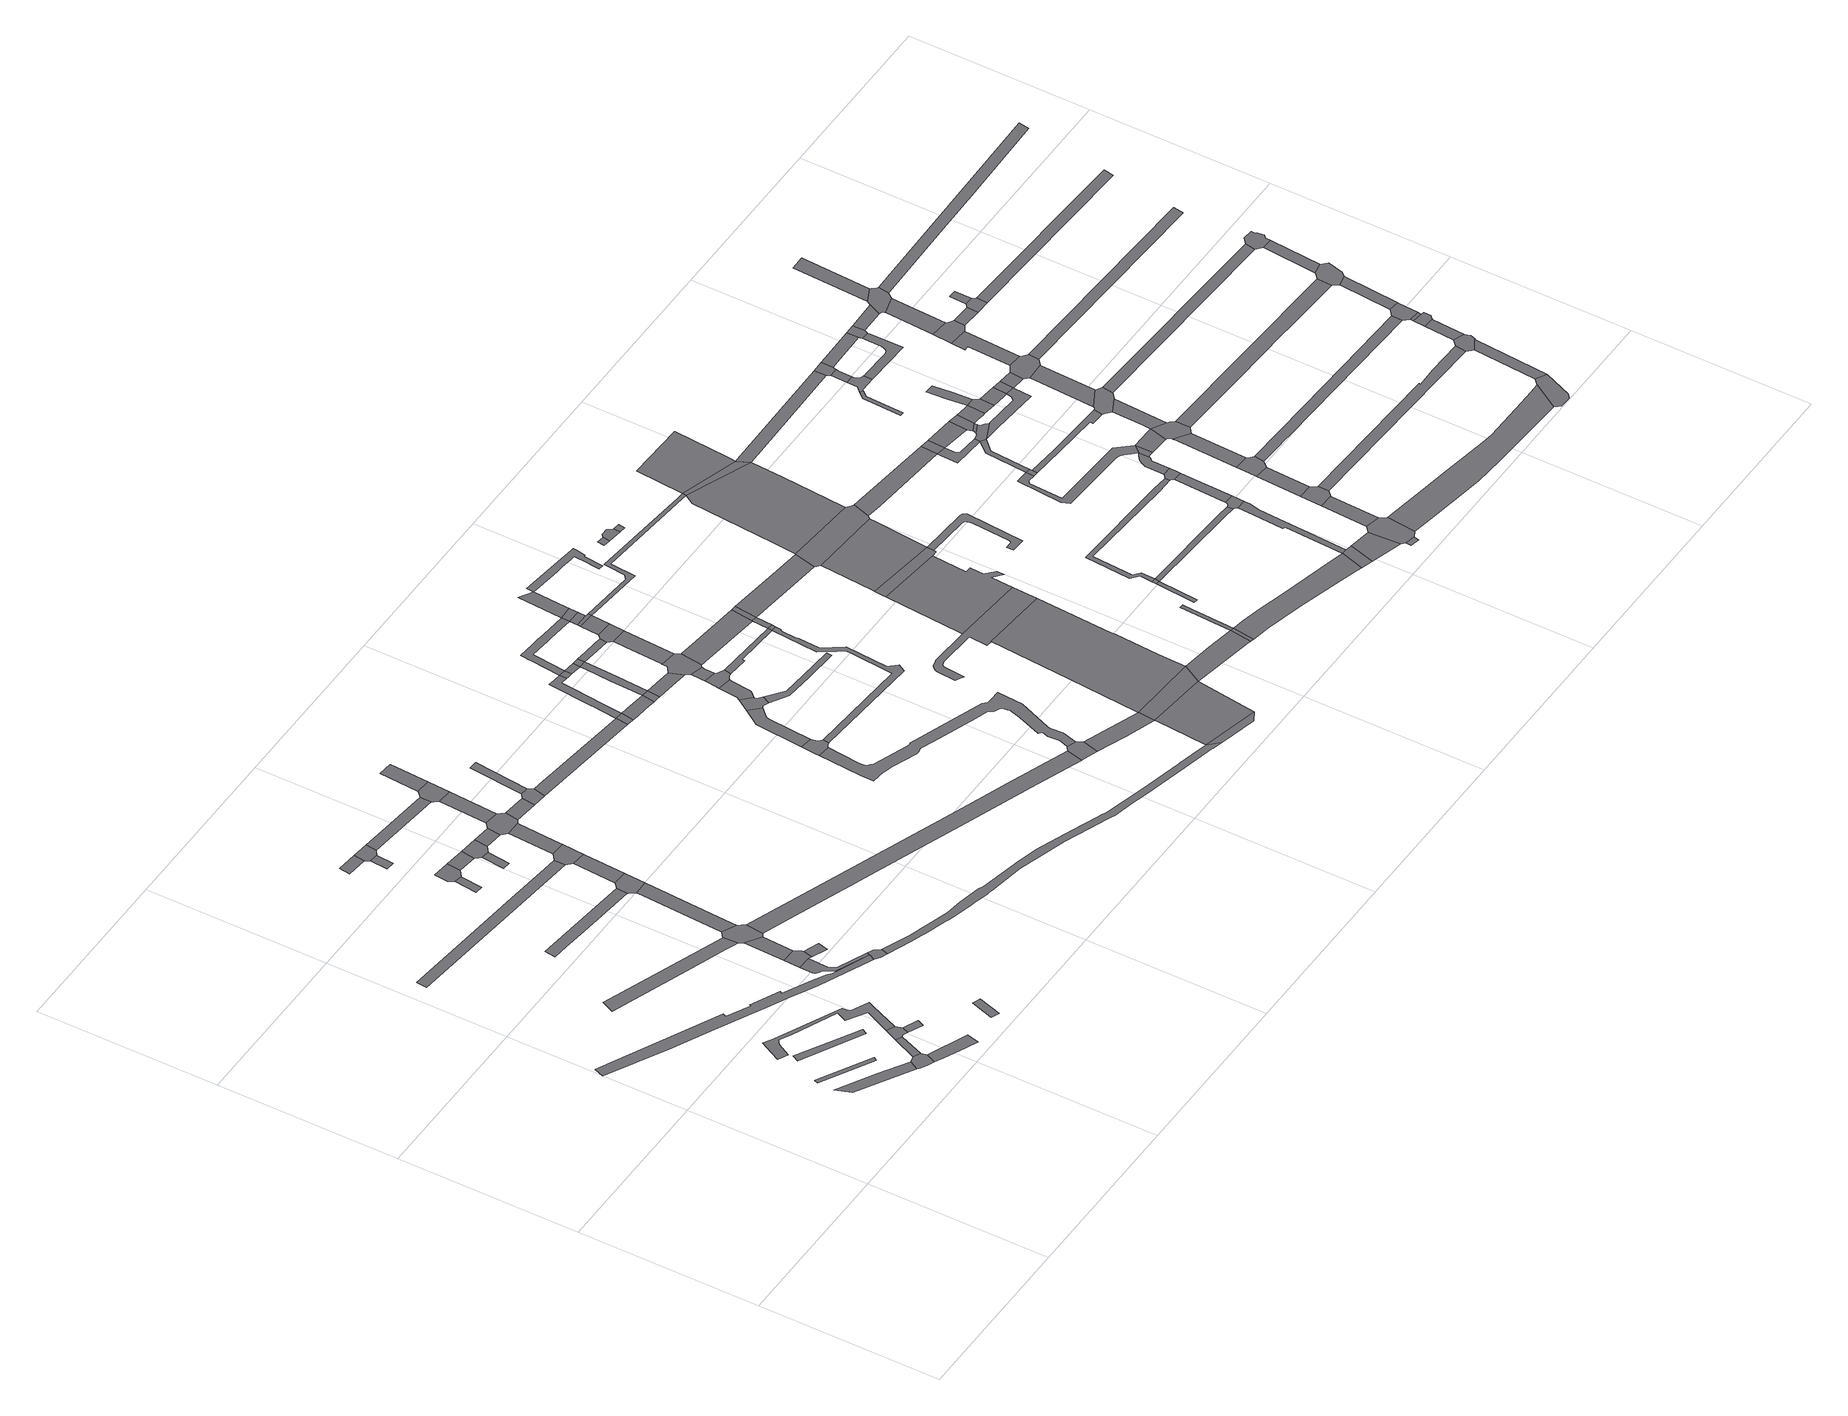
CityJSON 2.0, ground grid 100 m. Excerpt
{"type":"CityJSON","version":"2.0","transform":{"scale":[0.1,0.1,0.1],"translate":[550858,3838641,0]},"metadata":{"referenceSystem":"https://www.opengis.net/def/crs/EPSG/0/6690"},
"CityObjects":{
"road1":{"type":"Road","attributes":{"RoadStructureAttribute.sectionType":"1"},"geometry":[{"type":"MultiSurface","lod":"1","boundaries":[[[0,1,2,3,4]]]}]},
"road2":{"type":"Road","attributes":{"RoadStructureAttribute.sectionType":"1"},"geometry":[{"type":"MultiSurface","lod":"1","boundaries":[[[5,6,7,8,9,10,11]]]}]},
"road3":{"type":"Road","geometry":[{"type":"MultiSurface","lod":"1","boundaries":[[[12,4,3,13,14,15,16,17,18]]]}]},
"road4":{"type":"Road","attributes":{"RoadStructureAttribute.sectionType":"1"},"geometry":[{"type":"MultiSurface","lod":"1","boundaries":[[[19,20,21,22,23]]]}]},
"road5":{"type":"Road","attributes":{"RoadStructureAttribute.sectionType":"1"},"geometry":[{"type":"MultiSurface","lod":"1","boundaries":[[[24,25,26,27,28,29,30,31,32,33,34,35,36,37,38,39,40,41,42,43]]]}]},
"road6":{"type":"Road","attributes":{"RoadStructureAttribute.sectionType":"1"},"geometry":[{"type":"MultiSurface","lod":"1","boundaries":[[[44,12,18,45]]]}]},
"road7":{"type":"Road","attributes":{"RoadStructureAttribute.sectionType":"1"},"geometry":[{"type":"MultiSurface","lod":"1","boundaries":[[[46,47,48,49,50,51,52,53,54,55,56,57,58,59,60,61,62,63,64,65,66,67,68,69,70]]]}]},
"road8":{"type":"Road","attributes":{"RoadStructureAttribute.sectionType":"1"},"geometry":[{"type":"MultiSurface","lod":"1","boundaries":[[[17,16,71,72,73,74]]]}]},
"road9":{"type":"Road","geometry":[{"type":"MultiSurface","lod":"1","boundaries":[[[42,44,45,75,76,77,43]]]}]},
"road10":{"type":"Road","geometry":[{"type":"MultiSurface","lod":"1","boundaries":[[[78,79,77,76]]]}]},
"road11":{"type":"Road","attributes":{"RoadStructureAttribute.sectionType":"1"},"geometry":[{"type":"MultiSurface","lod":"1","boundaries":[[[80,81,82,83,84,85,86,87,88]]]}]},
"road12":{"type":"Road","attributes":{"RoadStructureAttribute.sectionType":"1"},"geometry":[{"type":"MultiSurface","lod":"1","boundaries":[[[89,90,91,92,93,94,95,96]]]}]},
"road13":{"type":"Road","geometry":[{"type":"MultiSurface","lod":"1","boundaries":[[[97,98,99,100,101]]]}]},
"road14":{"type":"Road","attributes":{"RoadStructureAttribute.sectionType":"1"},"geometry":[{"type":"MultiSurface","lod":"1","boundaries":[[[102,103,104,105,106,107,108,109]]]}]},
"road15":{"type":"Road","geometry":[{"type":"MultiSurface","lod":"1","boundaries":[[[110,111,112,113,114,115,116]]]}]},
"road16":{"type":"Road","attributes":{"RoadStructureAttribute.sectionType":"1"},"geometry":[{"type":"MultiSurface","lod":"1","boundaries":[[[111,117,118,119,120,121,122,123,124,125,112]]]}]},
"road17":{"type":"Road","attributes":{"RoadStructureAttribute.sectionType":"1"},"geometry":[{"type":"MultiSurface","lod":"1","boundaries":[[[126,110,116,127]]]}]},
"road18":{"type":"Road","geometry":[{"type":"MultiSurface","lod":"1","boundaries":[[[128,129,114,113]]]}]},
"road19":{"type":"Road","geometry":[{"type":"MultiSurface","lod":"1","boundaries":[[[130,88,87,131,126,127,132,133,134,135]]]}]},
"road20":{"type":"Road","attributes":{"RoadStructureAttribute.sectionType":"1"},"geometry":[{"type":"MultiSurface","lod":"1","boundaries":[[[136,137,138,139]]]}]},
"road21":{"type":"Road","geometry":[{"type":"MultiSurface","lod":"1","boundaries":[[[140,141,142,143]]]}]},
"road22":{"type":"Road","geometry":[{"type":"MultiSurface","lod":"1","boundaries":[[[144,123,122,70,69,145,146,147]]]}]},
"road23":{"type":"Road","geometry":[{"type":"MultiSurface","lod":"1","boundaries":[[[148,149,150,151]]]}]},
"road24":{"type":"Road","geometry":[{"type":"MultiSurface","lod":"1","boundaries":[[[152,153,140,143,154,155]]]}]},
"road25":{"type":"Road","geometry":[{"type":"MultiSurface","lod":"1","boundaries":[[[139,138,148,151,156,157]]]}]},
"road26":{"type":"Road","attributes":{"RoadStructureAttribute.sectionType":"1"},"geometry":[{"type":"MultiSurface","lod":"1","boundaries":[[[158,159,130,135,160,161]]]}]},
"road27":{"type":"Road","attributes":{"RoadStructureAttribute.sectionType":"1"},"geometry":[{"type":"MultiSurface","lod":"1","boundaries":[[[155,154,162,163]]]}]},
"road28":{"type":"Road","geometry":[{"type":"MultiSurface","lod":"1","boundaries":[[[164,165,109,108,166,167,158,161,168]]]}]},
"road29":{"type":"Road","geometry":[{"type":"MultiSurface","lod":"1","boundaries":[[[169,170,171,172]]]}]},
"road30":{"type":"Road","geometry":[{"type":"MultiSurface","lod":"1","boundaries":[[[163,162,169,172,173,174]]]}]},
"road31":{"type":"Road","attributes":{"RoadStructureAttribute.sectionType":"1"},"geometry":[{"type":"MultiSurface","lod":"1","boundaries":[[[175,164,168,176]]]}]},
"road32":{"type":"Road","geometry":[{"type":"MultiSurface","lod":"1","boundaries":[[[177,178,96,95,179,175,176,180]]]}]},
"road33":{"type":"Road","attributes":{"RoadStructureAttribute.sectionType":"1"},"geometry":[{"type":"MultiSurface","lod":"1","boundaries":[[[181,157,156,182,183]]]}]},
"road34":{"type":"Road","attributes":{"RoadStructureAttribute.sectionType":"1"},"geometry":[{"type":"MultiSurface","lod":"1","boundaries":[[[174,173,184,185]]]}]},
"road35":{"type":"Road","attributes":{"RoadStructureAttribute.sectionType":"1"},"geometry":[{"type":"MultiSurface","lod":"1","boundaries":[[[186,187,177,180,188,189]]]}]},
"road36":{"type":"Road","geometry":[{"type":"MultiSurface","lod":"1","boundaries":[[[190,185,184,186,189,191,192,193]]]}]},
"road37":{"type":"Road","attributes":{"RoadStructureAttribute.sectionType":"1"},"geometry":[{"type":"MultiSurface","lod":"1","boundaries":[[[194,190,193,195]]]}]},
"road38":{"type":"Road","attributes":{"RoadStructureAttribute.sectionType":"1"},"geometry":[{"type":"MultiSurface","lod":"1","boundaries":[[[192,191,196,197]]]}]},
"road39":{"type":"Road","geometry":[{"type":"MultiSurface","lod":"1","boundaries":[[[198,199,183,182,200,194,195,201]]]}]},
"road40":{"type":"Road","attributes":{"RoadStructureAttribute.sectionType":"1"},"geometry":[{"type":"MultiSurface","lod":"1","boundaries":[[[202,198,201,203]]]}]},
"road41":{"type":"Road","geometry":[{"type":"MultiSurface","lod":"1","boundaries":[[[204,197,196,205,206,207]]]}]},
"road42":{"type":"Road","attributes":{"RoadStructureAttribute.sectionType":"1"},"geometry":[{"type":"MultiSurface","lod":"1","boundaries":[[[208,209,204,207]]]}]},
"road43":{"type":"Road","attributes":{"RoadStructureAttribute.sectionType":"1"},"geometry":[{"type":"MultiSurface","lod":"1","boundaries":[[[210,211,212,213,133,132,214,215,216,217,218,219,220,221,222]]]}]},
"road44":{"type":"Road","attributes":{"RoadStructureAttribute.sectionType":"1"},"geometry":[{"type":"MultiSurface","lod":"1","boundaries":[[[223,224,225,226,227,228,229,230,231,232,233,234,235,236,237,238,239,240,241,242,243,147,146,244,245,246,247,248,249,250,251,252,253,254,255,256,257,258,259,260,261,262,263,264,265,266,267,268,269,270,271,272,273,274,275,276,277,278]]]}]},
"road45":{"type":"Road","attributes":{"RoadStructureAttribute.sectionType":"1"},"geometry":[{"type":"MultiSurface","lod":"1","boundaries":[[[279,280,206,205,281,282]]]}]},
"road46":{"type":"Road","geometry":[{"type":"MultiSurface","lod":"1","boundaries":[[[282,281,283,284]]]}]},
"road47":{"type":"Road","geometry":[{"type":"MultiSurface","lod":"1","boundaries":[[[285,286,287,288,289,290,291,292,293,294,295,296]]]}]},
"road48":{"type":"Road","attributes":{"RoadStructureAttribute.sectionType":"1"},"geometry":[{"type":"MultiSurface","lod":"1","boundaries":[[[297,284,283,298,299,300,301]]]}]},
"road49":{"type":"Road","attributes":{"RoadStructureAttribute.sectionType":"1"},"geometry":[{"type":"MultiSurface","lod":"1","boundaries":[[[302,303,304,305,306,307,282,284,308,309,310,311,312,313,314]]]}]},
"road50":{"type":"Road","attributes":{"RoadStructureAttribute.sectionType":"1"},"geometry":[{"type":"MultiSurface","lod":"1","boundaries":[[[315,316,285,296,317,318,319,320,321]]]}]},
"road51":{"type":"Road","geometry":[{"type":"MultiSurface","lod":"1","boundaries":[[[301,300,322,323,324]]]}]},
"road52":{"type":"Road","attributes":{"RoadStructureAttribute.sectionType":"1"},"geometry":[{"type":"MultiSurface","lod":"1","boundaries":[[[288,325,326,327,328,329,330,331,332,333,334,335,336,337,338,339,340,341,342,343,344,345,346,347,348,349,350,351,352,353,354,355,356,357,358,359,360,361,362,363,364,365,366,367,368,369,370,289]]]}]},
"road53":{"type":"Road","geometry":[{"type":"MultiSurface","lod":"1","boundaries":[[[314,313,371,372,373]]]}]},
"road54":{"type":"Road","attributes":{"RoadStructureAttribute.sectionType":"1"},"geometry":[{"type":"MultiSurface","lod":"1","boundaries":[[[374,375,376,377,301,324,378,379,380]]]}]},
"road55":{"type":"Road","geometry":[{"type":"MultiSurface","lod":"1","boundaries":[[[381,315,321,382,383,384,385,386,387]]]}]},
"road56":{"type":"Road","attributes":{"RoadStructureAttribute.sectionType":"1"},"geometry":[{"type":"MultiSurface","lod":"1","boundaries":[[[373,372,374,388]]]}]},
"road57":{"type":"Road","attributes":{"RoadStructureAttribute.sectionType":"1"},"geometry":[{"type":"MultiSurface","lod":"1","boundaries":[[[389,324,323,390,391,392,393]]]}]},
"road58":{"type":"Road","attributes":{"RoadStructureAttribute.sectionType":"1"},"geometry":[{"type":"MultiSurface","lod":"1","boundaries":[[[394,395,381,387,396,397,398,399,400]]]}]},
"road59":{"type":"Road","geometry":[{"type":"MultiSurface","lod":"1","boundaries":[[[352,222,221,401,402,403,353]]]}]},
"road60":{"type":"Road","geometry":[{"type":"MultiSurface","lod":"1","boundaries":[[[404,388,374,380,405]]]}]},
"road61":{"type":"Road","geometry":[{"type":"MultiSurface","lod":"1","boundaries":[[[406,407,394,400,408,409,410,411,412,413,414,415]]]}]},
"road62":{"type":"Road","attributes":{"RoadStructureAttribute.sectionType":"1"},"geometry":[{"type":"MultiSurface","lod":"1","boundaries":[[[416,417,406,415,418,419,420,421]]]}]},
"road63":{"type":"Road","attributes":{"RoadStructureAttribute.sectionType":"1"},"geometry":[{"type":"MultiSurface","lod":"1","boundaries":[[[422,423,424,425,426,427,428,429,314,373,430,431,432,433,434,435,436,437,438,439,440]]]}]},
"road64":{"type":"Road","geometry":[{"type":"MultiSurface","lod":"1","boundaries":[[[441,442,443,444,393,392,445,416,421,446,447,448,449,450]]]}]},
"road65":{"type":"Road","attributes":{"RoadStructureAttribute.sectionType":"1"},"geometry":[{"type":"MultiSurface","lod":"1","boundaries":[[[451,452,453,405,380,454,455,456,457,458]]]}]},
"road66":{"type":"Road","attributes":{"RoadStructureAttribute.sectionType":"1"},"geometry":[{"type":"MultiSurface","lod":"1","boundaries":[[[459,460,461,462,463,464,465,293,292,466,467,468,469,470,471,472,473,474,475]]]}]},
"road67":{"type":"Road","attributes":{"RoadStructureAttribute.sectionType":"1"},"geometry":[{"type":"MultiSurface","lod":"1","boundaries":[[[476,477,478,479,480,481,384,383]]]}]},
"road68":{"type":"Road","attributes":{"RoadStructureAttribute.sectionType":"1"},"geometry":[{"type":"MultiSurface","lod":"1","boundaries":[[[482,403,402,483,484,485,486,487]]]}]},
"road69":{"type":"Road","attributes":{"RoadStructureAttribute.sectionType":"1"},"geometry":[{"type":"MultiSurface","lod":"1","boundaries":[[[488,489,490,441,450,491]]]}]},
"road70":{"type":"Road","geometry":[{"type":"MultiSurface","lod":"1","boundaries":[[[492,458,457,488,491,493]]]}]},
"road71":{"type":"Road","attributes":{"RoadStructureAttribute.sectionType":"1"},"geometry":[{"type":"MultiSurface","lod":"1","boundaries":[[[494,492,493,495]]]}]},
"road72":{"type":"Road","attributes":{"RoadStructureAttribute.sectionType":"1"},"geometry":[{"type":"MultiSurface","lod":"1","boundaries":[[[412,411,496,497,459,498]]]}]},
"road73":{"type":"Road","geometry":[{"type":"MultiSurface","lod":"1","boundaries":[[[499,494,495,500,501,502]]]}]},
"road74":{"type":"Road","attributes":{"RoadStructureAttribute.sectionType":"1"},"geometry":[{"type":"MultiSurface","lod":"1","boundaries":[[[439,499,502,503]]]}]},
"road75":{"type":"Road","geometry":[{"type":"MultiSurface","lod":"1","boundaries":[[[504,440,439,503]]]}]},
"road76":{"type":"Road","geometry":[{"type":"MultiSurface","lod":"1","boundaries":[[[278,277,505,506]]]}]},
"road77":{"type":"Road","attributes":{"RoadStructureAttribute.sectionType":"1"},"geometry":[{"type":"MultiSurface","lod":"1","boundaries":[[[507,508,449,448,509,510,511,512,513]]]}]},
"road78":{"type":"Road","attributes":{"RoadStructureAttribute.sectionType":"1"},"geometry":[{"type":"MultiSurface","lod":"1","boundaries":[[[514,440,504,515,516]]]}]},
"road79":{"type":"Road","attributes":{"RoadStructureAttribute.sectionType":"1"},"geometry":[{"type":"MultiSurface","lod":"1","boundaries":[[[486,517,518,278,506,519]]]}]},
"road80":{"type":"Road","geometry":[{"type":"MultiSurface","lod":"1","boundaries":[[[498,459,475,520]]]}]},
"road81":{"type":"Road","attributes":{"RoadStructureAttribute.sectionType":"1"},"geometry":[{"type":"MultiSurface","lod":"1","boundaries":[[[512,498,520,521]]]}]},
"road82":{"type":"Road","geometry":[{"type":"MultiSurface","lod":"1","boundaries":[[[487,486,519,522]]]}]},
"road83":{"type":"Road","geometry":[{"type":"MultiSurface","lod":"1","boundaries":[[[513,512,521,523]]]}]},
"road84":{"type":"Road","attributes":{"RoadStructureAttribute.sectionType":"1"},"geometry":[{"type":"MultiSurface","lod":"1","boundaries":[[[524,525,526,527,528,529,530,531,532,533,534,535,536,537,538,539,540,541,542,516]]]}]},
"road85":{"type":"Road","geometry":[{"type":"MultiSurface","lod":"1","boundaries":[[[543,544,545,487,522,546,547,548,549,550,551]]]}]},
"road86":{"type":"Road","geometry":[{"type":"MultiSurface","lod":"1","boundaries":[[[552,553,554,555,556,557,558,559,560,561,562,563,564,565,566,567,568,569,570,571,572,543,551,573,574]]]}]},
"road87":{"type":"Road","attributes":{"RoadStructureAttribute.sectionType":"1"},"geometry":[{"type":"MultiSurface","lod":"1","boundaries":[[[575,523,521,576,577,578]]]}]},
"road88":{"type":"Road","attributes":{"RoadStructureAttribute.sectionType":"1"},"geometry":[{"type":"MultiSurface","lod":"1","boundaries":[[[579,522,519,580,581,582]]]}]},
"road89":{"type":"Road","attributes":{"RoadStructureAttribute.sectionType":"1"},"geometry":[{"type":"MultiSurface","lod":"1","boundaries":[[[583,584,585,586,587,588,500,495,589,590,591,592,593]]]}]},
"road90":{"type":"Road","geometry":[{"type":"MultiSurface","lod":"1","boundaries":[[[594,595,596,597]]]}]},
"road91":{"type":"Road","geometry":[{"type":"MultiSurface","lod":"1","boundaries":[[[598,599,597,596,600,601]]]}]},
"road92":{"type":"Road","geometry":[{"type":"MultiSurface","lod":"1","boundaries":[[[602,603,604,574,573,605,606,607,608,609,610,611]]]}]},
"road93":{"type":"Road","geometry":[{"type":"MultiSurface","lod":"1","boundaries":[[[612,613,601,600]]]}]},
"road94":{"type":"Road","geometry":[{"type":"MultiSurface","lod":"1","boundaries":[[[582,581,614,615]]]}]},
"road95":{"type":"Road","geometry":[{"type":"MultiSurface","lod":"1","boundaries":[[[616,617,602,611,618,619,620]]]}]},
"road96":{"type":"Road","geometry":[{"type":"MultiSurface","lod":"1","boundaries":[[[621,622,623,582,615]]]}]},
"road97":{"type":"Road","attributes":{"RoadStructureAttribute.sectionType":"1"},"geometry":[{"type":"MultiSurface","lod":"1","boundaries":[[[624,625,616,620,626,627,628]]]}]},
"road98":{"type":"Road","geometry":[{"type":"MultiSurface","lod":"1","boundaries":[[[629,630,578,577,624,628,631,632,633,634,635,636]]]}]},
"road99":{"type":"Road","geometry":[{"type":"MultiSurface","lod":"1","boundaries":[[[637,638,639,640]]]}]},
"road100":{"type":"Road","geometry":[{"type":"MultiSurface","lod":"1","boundaries":[[[641,637,640,642]]]}]},
"road101":{"type":"Road","attributes":{"RoadStructureAttribute.sectionType":"1"},"geometry":[{"type":"MultiSurface","lod":"1","boundaries":[[[643,644,645,646,647,648,649,650,651,652,653,654,655,656,657,658,659,660,620,619]]]}]},
"road102":{"type":"Road","attributes":{"function":"2","RoadStructureAttribute.sectionType":"1"},"geometry":[{"type":"MultiSurface","lod":"1","boundaries":[[[592,661,662,629,636,663,664,665,666,667]]]}]},
"road103":{"type":"Road","attributes":{"RoadStructureAttribute.sectionType":"1"},"geometry":[{"type":"MultiSurface","lod":"1","boundaries":[[[668,669,670,671,672,615,614,673,674,675,676,677,678]]]}]},
"road104":{"type":"Road","geometry":[{"type":"MultiSurface","lod":"1","boundaries":[[[593,592,667,679]]]}]},
"road105":{"type":"Road","attributes":{"function":"2","RoadStructureAttribute.sectionType":"1"},"geometry":[{"type":"MultiSurface","lod":"1","boundaries":[[[680,593,679,681,682,683]]]}]},
"road106":{"type":"Road","attributes":{"RoadStructureAttribute.sectionType":"1"},"geometry":[{"type":"MultiSurface","lod":"1","boundaries":[[[684,642,640,685,686,687]]]}]},
"road107":{"type":"Road","attributes":{"RoadStructureAttribute.sectionType":"1"},"geometry":[{"type":"MultiSurface","lod":"1","boundaries":[[[688,689,690,691,641,642,692,693,694,695,696,697]]]}]},
"road108":{"type":"Road","attributes":{"RoadStructureAttribute.sectionType":"1"},"geometry":[{"type":"MultiSurface","lod":"1","boundaries":[[[633,632,698,699,700]]]}]},
"road109":{"type":"Road","geometry":[{"type":"MultiSurface","lod":"1","boundaries":[[[678,677,701,702,703]]]}]},
"road110":{"type":"Road","attributes":{"RoadStructureAttribute.sectionType":"1"},"geometry":[{"type":"MultiSurface","lod":"1","boundaries":[[[702,701,704,705]]]}]},
"road111":{"type":"Road","attributes":{"RoadStructureAttribute.sectionType":"1"},"geometry":[{"type":"MultiSurface","lod":"1","boundaries":[[[706,707,708,709,678,703,710,711,712]]]}]},
"road112":{"type":"Road","geometry":[{"type":"MultiSurface","lod":"1","boundaries":[[[713,714,715,716]]]}]},
"road113":{"type":"Road","geometry":[{"type":"MultiSurface","lod":"1","boundaries":[[[717,718,719,720,721]]]}]},
"road114":{"type":"Road","geometry":[{"type":"MultiSurface","lod":"1","boundaries":[[[722,723,724,687,686,725,706,712,726]]]}]},
"road115":{"type":"Road","geometry":[{"type":"MultiSurface","lod":"1","boundaries":[[[727,728,705,704,713,716,729,730,731]]]}]},
"road116":{"type":"Road","geometry":[{"type":"MultiSurface","lod":"1","boundaries":[[[700,699,732,733]]]}]},
"road117":{"type":"Road","attributes":{"RoadStructureAttribute.sectionType":"1"},"geometry":[{"type":"MultiSurface","lod":"1","boundaries":[[[734,735,679,667,736]]]}]},
"road118":{"type":"Road","attributes":{"RoadStructureAttribute.sectionType":"1"},"geometry":[{"type":"MultiSurface","lod":"1","boundaries":[[[699,737,738,739,740,741,732]]]}]},
"road119":{"type":"Road","attributes":{"RoadStructureAttribute.sectionType":"1"},"geometry":[{"type":"MultiSurface","lod":"1","boundaries":[[[738,742,717,721,743,744]]]}]},
"road120":{"type":"Road","attributes":{"RoadStructureAttribute.sectionType":"1"},"geometry":[{"type":"MultiSurface","lod":"1","boundaries":[[[745,722,726,746]]]}]},
"road121":{"type":"Road","attributes":{"RoadStructureAttribute.sectionType":"1"},"geometry":[{"type":"MultiSurface","lod":"1","boundaries":[[[747,748,749,750,751,752,753,754,755,756,757,758,759,760,761,762,718,717]]]}]},
"road122":{"type":"Road","attributes":{"RoadStructureAttribute.sectionType":"1"},"geometry":[{"type":"MultiSurface","lod":"1","boundaries":[[[763,764,727,731,765]]]}]},
"road123":{"type":"Road","geometry":[{"type":"MultiSurface","lod":"1","boundaries":[[[766,767,697,696,768,745,746,769,770]]]}]},
"road124":{"type":"Road","attributes":{"RoadStructureAttribute.sectionType":"1"},"geometry":[{"type":"MultiSurface","lod":"1","boundaries":[[[733,732,771,772]]]}]},
"road125":{"type":"Road","geometry":[{"type":"MultiSurface","lod":"1","boundaries":[[[773,763,765,774,775,776]]]}]},
"road126":{"type":"Road","attributes":{"RoadStructureAttribute.sectionType":"1"},"geometry":[{"type":"MultiSurface","lod":"1","boundaries":[[[756,777,778,779,780,781,766,770,782,783,784,785]]]}]},
"road127":{"type":"Road","geometry":[{"type":"MultiSurface","lod":"1","boundaries":[[[786,787,788,789,790,739,738,744,791]]]}]},
"road128":{"type":"Road","attributes":{"RoadStructureAttribute.sectionType":"1"},"geometry":[{"type":"MultiSurface","lod":"1","boundaries":[[[792,773,776,793]]]}]},
"road129":{"type":"Road","attributes":{"RoadStructureAttribute.sectionType":"1"},"geometry":[{"type":"MultiSurface","lod":"1","boundaries":[[[794,795,789,788]]]}]},
"road130":{"type":"Road","attributes":{"RoadStructureAttribute.sectionType":"1"},"geometry":[{"type":"MultiSurface","lod":"1","boundaries":[[[796,720,719,797,798,799,800,801]]]}]},
"road131":{"type":"Road","geometry":[{"type":"MultiSurface","lod":"1","boundaries":[[[772,771,795,794,802]]]}]},
"road132":{"type":"Road","geometry":[{"type":"MultiSurface","lod":"1","boundaries":[[[757,756,785,803,804,805]]]}]},
"road133":{"type":"Road","geometry":[{"type":"MultiSurface","lod":"1","boundaries":[[[806,807,808,809,810,811]]]}]},
"road134":{"type":"Road","geometry":[{"type":"MultiSurface","lod":"1","boundaries":[[[812,813,792,793,814,815,816,817]]]}]},
"road135":{"type":"Road","attributes":{"RoadStructureAttribute.sectionType":"1"},"geometry":[{"type":"MultiSurface","lod":"1","boundaries":[[[818,819,802,794,820,821,822,823]]]}]},
"road136":{"type":"Road","attributes":{"RoadStructureAttribute.sectionType":"1"},"geometry":[{"type":"MultiSurface","lod":"1","boundaries":[[[824,757,805,825,826,827]]]}]},
"road137":{"type":"Road","attributes":{"RoadStructureAttribute.sectionType":"1"},"geometry":[{"type":"MultiSurface","lod":"1","boundaries":[[[828,829,830,791,744,831,832,833]]]}]},
"road138":{"type":"Road","attributes":{"RoadStructureAttribute.sectionType":"1"},"geometry":[{"type":"MultiSurface","lod":"1","boundaries":[[[834,812,817,835,836]]]}]},
"road139":{"type":"Road","geometry":[{"type":"MultiSurface","lod":"1","boundaries":[[[837,823,822,838,839]]]}]},
"road140":{"type":"Road","geometry":[{"type":"MultiSurface","lod":"1","boundaries":[[[840,841,806,811,842,843,844,845,846,847,848]]]}]},
"road141":{"type":"Road","attributes":{"RoadStructureAttribute.sectionType":"1"},"geometry":[{"type":"MultiSurface","lod":"1","boundaries":[[[849,850,851,852,853,854,855,823,837]]]}]},
"road142":{"type":"Road","attributes":{"RoadStructureAttribute.sectionType":"1"},"geometry":[{"type":"MultiSurface","lod":"1","boundaries":[[[856,857,858,840,848]]]}]},
"road143":{"type":"Road","geometry":[{"type":"MultiSurface","lod":"1","boundaries":[[[827,826,859,860,861,862,834,836,863,864,865,866,867]]]}]},
"road144":{"type":"Road","geometry":[{"type":"MultiSurface","lod":"1","boundaries":[[[868,734,736,858,857,869,870]]]}]},
"road145":{"type":"Road","attributes":{"RoadStructureAttribute.sectionType":"1"},"geometry":[{"type":"MultiSurface","lod":"1","boundaries":[[[839,838,871,828,872]]]}]},
"road146":{"type":"Road","attributes":{"RoadStructureAttribute.sectionType":"1"},"geometry":[{"type":"MultiSurface","lod":"1","boundaries":[[[873,874,875,827,867]]]}]},
"road147":{"type":"Road","geometry":[{"type":"MultiSurface","lod":"1","boundaries":[[[872,828,833,876]]]}]},
"road148":{"type":"Road","geometry":[{"type":"MultiSurface","lod":"1","boundaries":[[[877,878,879,880,801,800,881,882,874,873,883,884,885]]]}]},
"road149":{"type":"Road","attributes":{"RoadStructureAttribute.sectionType":"1"},"geometry":[{"type":"MultiSurface","lod":"1","boundaries":[[[886,887,888,889,890,891,892,893,894,895,844,843,896,897,898,899]]]}]},
"road150":{"type":"Road","attributes":{"RoadStructureAttribute.sectionType":"1"},"geometry":[{"type":"MultiSurface","lod":"1","boundaries":[[[876,833,900,901,902]]]}]},
"road151":{"type":"Road","attributes":{"RoadStructureAttribute.sectionType":"1"},"geometry":[{"type":"MultiSurface","lod":"1","boundaries":[[[903,904,868,870,905,906]]]}]},
"road152":{"type":"Road","attributes":{"RoadStructureAttribute.sectionType":"1"},"geometry":[{"type":"MultiSurface","lod":"1","boundaries":[[[907,908,909,910,911,912,913,730,729,914,915,916,917,918,919,920]]]}]},
"road153":{"type":"Road","attributes":{"RoadStructureAttribute.sectionType":"1"},"geometry":[{"type":"MultiSurface","lod":"1","boundaries":[[[921,922,879,878]]]}]},
"road154":{"type":"Road","geometry":[{"type":"MultiSurface","lod":"1","boundaries":[[[923,902,901,922,921,924,925,926,927,928,929]]]}]},
"road155":{"type":"Road","geometry":[{"type":"MultiSurface","lod":"1","boundaries":[[[930,931,903,906,932,886,899,933,934]]]}]},
"road156":{"type":"Road","attributes":{"RoadStructureAttribute.sectionType":"1"},"geometry":[{"type":"MultiSurface","lod":"1","boundaries":[[[935,936,937,923,929,938]]]}]},
"road157":{"type":"Road","attributes":{"RoadStructureAttribute.sectionType":"1"},"geometry":[{"type":"MultiSurface","lod":"1","boundaries":[[[939,940,941,775,774,942,943,944]]]}]},
"road158":{"type":"Road","attributes":{"RoadStructureAttribute.sectionType":"1"},"geometry":[{"type":"MultiSurface","lod":"1","boundaries":[[[945,930,934,946]]]}]},
"road159":{"type":"Road","geometry":[{"type":"MultiSurface","lod":"1","boundaries":[[[947,935,938,948,949,950,951,952,953,954]]]}]},
"road160":{"type":"Road","attributes":{"RoadStructureAttribute.sectionType":"1"},"geometry":[{"type":"MultiSurface","lod":"1","boundaries":[[[955,956,947,954]]]}]},
"road161":{"type":"Road","attributes":{"RoadStructureAttribute.sectionType":"1"},"geometry":[{"type":"MultiSurface","lod":"1","boundaries":[[[957,958,959,815,814,960,961,962,963,964,965]]]}]},
"road162":{"type":"Road","attributes":{"RoadStructureAttribute.sectionType":"1"},"geometry":[{"type":"MultiSurface","lod":"1","boundaries":[[[951,950,966,967]]]}]},
"road163":{"type":"Road","geometry":[{"type":"MultiSurface","lod":"1","boundaries":[[[968,969,970,971,945,946,972,973,974,975,976,956,955,977,978]]]}]},
"road164":{"type":"Road","attributes":{"RoadStructureAttribute.sectionType":"1"},"geometry":[{"type":"MultiSurface","lod":"1","boundaries":[[[865,864,979,980,981,982,983,984,985]]]}]},
"road165":{"type":"Road","geometry":[{"type":"MultiSurface","lod":"1","boundaries":[[[986,967,966,987,988,989]]]}]},
"road166":{"type":"Road","attributes":{"RoadStructureAttribute.sectionType":"1"},"geometry":[{"type":"MultiSurface","lod":"1","boundaries":[[[990,991,971,970]]]}]},
"road167":{"type":"Road","geometry":[{"type":"MultiSurface","lod":"1","boundaries":[[[992,993,994,986,989]]]}]},
"road168":{"type":"Road","geometry":[{"type":"MultiSurface","lod":"1","boundaries":[[[995,920,919,996,997,998,999]]]}]},
"road169":{"type":"Road","attributes":{"RoadStructureAttribute.sectionType":"1"},"geometry":[{"type":"MultiSurface","lod":"1","boundaries":[[[885,884,1000,1001]]]}]},
"road170":{"type":"Road","attributes":{"RoadStructureAttribute.sectionType":"1"},"geometry":[{"type":"MultiSurface","lod":"1","boundaries":[[[1002,1003,995,999]]]}]},
"road171":{"type":"Road","attributes":{"RoadStructureAttribute.sectionType":"1"},"geometry":[{"type":"MultiSurface","lod":"1","boundaries":[[[926,925,1004,1005]]]}]},
"road172":{"type":"Road","geometry":[{"type":"MultiSurface","lod":"1","boundaries":[[[1006,944,943,1003,1002,1007,1008,1009,1010]]]}]},
"road173":{"type":"Road","attributes":{"RoadStructureAttribute.sectionType":"1"},"geometry":[{"type":"MultiSurface","lod":"1","boundaries":[[[1011,1006,1010,1012]]]}]},
"road174":{"type":"Road","geometry":[{"type":"MultiSurface","lod":"1","boundaries":[[[1013,1011,1012,1014,1015,1016]]]}]},
"road175":{"type":"Road","attributes":{"RoadStructureAttribute.sectionType":"1"},"geometry":[{"type":"MultiSurface","lod":"1","boundaries":[[[1017,1013,1016,1018]]]}]},
"road176":{"type":"Road","geometry":[{"type":"MultiSurface","lod":"1","boundaries":[[[1019,1020,1021,1022,965,964,1017,1018,1023]]]}]},
"road177":{"type":"Road","attributes":{"RoadStructureAttribute.sectionType":"1"},"geometry":[{"type":"MultiSurface","lod":"1","boundaries":[[[1024,1025,1026,1019,1023]]]}]},
"road178":{"type":"Road","attributes":{"RoadStructureAttribute.sectionType":"1"},"geometry":[{"type":"MultiSurface","lod":"1","boundaries":[[[988,987,1027,1028]]]}]},
"road179":{"type":"Road","geometry":[{"type":"MultiSurface","lod":"1","boundaries":[[[1029,1030,1031,1032,985,984,1033,1034,1026,1025,1035,1036,1037]]]}]},
"road180":{"type":"Road","attributes":{"RoadStructureAttribute.sectionType":"1"},"geometry":[{"type":"MultiSurface","lod":"1","boundaries":[[[1038,978,977,1039,1040,1041,1042,1043,1044,1045,1046]]]}]},
"road181":{"type":"Road","attributes":{"RoadStructureAttribute.sectionType":"1"},"geometry":[{"type":"MultiSurface","lod":"1","boundaries":[[[1047,1030,1029,1048]]]}]},
"road182":{"type":"Road","geometry":[{"type":"MultiSurface","lod":"1","boundaries":[[[1049,1050,1051,1001,1000,1052,1053,1047,1048,1054,1055,1056,1057,1058,1059,1060]]]}]}
},
"vertices":[
[690,360,0],[483,478,0],[515,394,0],[812,219,0],[841,269,0],
[765,414,0],[772,424,0],[780,434,0],[779,435,0],[499,589,0],[494,591,0],[486,571,0],
[877,277,0],[824,212,0],[848,197,0],[866,188,0],[897,173,0],[923,229,0],[915,260,0],
[904,555,0],[919,584,0],[875,607,0],[588,769,0],[569,732,0],
[1083,624,0],[1096,654,0],[1003,697,0],[997,711,0],[995,742,0],[929,773,0],[643,910,0],[591,938,0],[576,911,0],[530,818,0],[582,793,0],[623,868,0],[639,879,0],[649,884,0],[711,853,0],[956,743,0],[929,687,0],[1035,623,0],[971,483,0],[1014,464,0],
[938,410,0],[971,395,0],
[1182,909,0],[1157,929,0],[1140,937,0],[1088,964,0],[936,1042,0],[943,1055,0],[790,1131,0],[785,1120,0],[660,1185,0],[669,1205,0],[44,1511,0],[23,1523,0],[3,1469,0],[341,1290,0],[555,1183,0],[604,1159,0],[720,1100,0],[816,1052,0],[942,990,0],[1000,960,0],[1046,936,0],[1076,921,0],[1350,800,0],[1368,792,0],[1382,824,0],
[947,151,0],[1060,97,0],[1125,67,0],[1144,137,0],
[983,400,0],[1010,388,0],[1027,426,0],
[1091,351,0],[1107,390,0],
[1126,1484,0],[915,1561,0],[443,1734,0],[412,1666,0],[870,1499,0],[1063,1428,0],[1118,1408,0],[1131,1403,0],[1128,1486,0],
[1139,2453,0],[812,2488,0],[700,2500,0],[699,2501,0],[108,2565,0],[100,2505,0],[1179,2387,0],[1177,2448,0],
[1390,217,0],[1369,224,0],[1347,231,0],[1306,105,0],[1348,85,0],
[607,2155,0],[601,2095,0],[686,2085,0],[687,2085,0],[828,2069,0],[829,2069,0],[1158,2031,0],[1162,2093,0],
[1141,1153,0],[1138,1064,0],[1211,1061,0],[1229,1053,0],[1244,1105,0],[1240,1114,0],[1221,1150,0],
[1136,992,0],[1139,980,0],[1155,966,0],[1170,958,0],[1203,903,0],[1383,828,0],[1389,841,0],[1228,911,0],[1205,947,0],
[1147,1377,0],[1230,1326,0],
[1312,1018,0],[1329,1074,0],
[1157,1509,0],[1135,1402,0],[1251,1337,0],[1260,1435,0],[1248,1453,0],[1235,1472,0],
[603,3291,0],[596,3231,0],[710,3219,0],[716,3279,0],
[809,2775,0],[794,2649,0],[837,2644,0],[852,2767,0],
[1424,826,0],[1395,770,0],[1431,757,0],[1445,794,0],
[725,3191,0],[716,3096,0],[766,3092,0],[774,3187,0],
[799,2881,0],[790,2805,0],[887,2794,0],[896,2870,0],
[803,3208,0],[809,3268,0],
[1186,1997,0],[1184,1961,0],[1244,1622,0],[1266,1998,0],
[995,2782,0],[1004,2857,0],
[1193,2120,0],[1166,2096,0],[1162,2030,0],[1183,2001,0],[1273,2115,0],
[1019,2751,0],[1006,2626,0],[1049,2621,0],[1063,2745,0],
[1098,2771,0],[1107,2845,0],
[1207,2357,0],[1287,2352,0],
[1214,2476,0],[1181,2451,0],[1186,2379,0],[1294,2471,0],
[963,3251,0],[1227,3161,0],[1229,3222,0],
[1198,2760,0],[1206,2834,0],
[1229,2731,0],[1227,2700,0],[1297,2522,0],[1310,2731,0],
[1236,2861,0],[1332,2745,0],[1343,2818,0],[1316,2850,0],
[1252,3129,0],[1333,3122,0],
[1465,2729,0],[1471,2804,0],
[1260,3251,0],[1238,3231,0],[1235,3150,0],[1340,3244,0],
[1273,3471,0],[1353,3463,0],
[1498,2823,0],[1543,2721,0],[1558,2790,0],[1543,2819,0],
[1574,3122,0],[1529,3126,0],
[2751,889,0],[2674,916,0],[2433,1005,0],[1767,1248,0],[1401,1282,0],[1707,1170,0],[1756,1152,0],[1833,1124,0],[2165,1003,0],[2345,938,0],[2824,762,0],[3073,671,0],[3095,762,0],
[3446,226,0],[3424,233,0],[3293,263,0],[3291,264,0],[3056,319,0],[2933,350,0],[2928,351,0],[2830,376,0],[2827,377,0],[2792,391,0],[2772,399,0],[2634,455,0],[2504,501,0],[2426,530,0],[2388,542,0],[2321,559,0],[2074,609,0],[2046,624,0],[1925,649,0],[1829,661,0],[1599,734,0],[1566,705,0],[1628,683,0],[1651,675,0],[1780,635,0],[1782,634,0],[1788,632,0],[1837,617,0],[1869,609,0],[1925,594,0],[1966,585,0],[1997,577,0],[2036,568,0],[2055,565,0],[2072,561,0],[2272,526,0],[2521,452,0],[2535,447,0],[2544,445,0],[2683,390,0],[2778,354,0],[2785,351,0],[2818,338,0],[2820,337,0],[2825,335,0],[2918,313,0],[2922,312,0],[3021,288,0],[3284,224,0],[3436,188,0],[3437,188,0],[3466,181,0],[3467,180,0],[3499,172,0],[3527,165,0],[3470,219,0],
[1677,2775,0],[1602,2784,0],[2176,2643,0],[2184,2712,0],
[2218,2638,0],[2227,2708,0],
[2467,1856,0],[2463,1815,0],[2461,1773,0],[2460,1755,0],[2529,1747,0],[2531,1749,0],[2541,1756,0],[2556,1761,0],[2561,1794,0],[2545,1806,0],[2540,1824,0],[2535,1847,0],
[2270,2703,0],[2249,2634,0],[2312,2626,0],[2378,2618,0],[2387,2689,0],
[2265,3103,0],[2244,3105,0],[2229,3107,0],[2225,3108,0],[2199,2858,0],[2199,2855,0],[2242,2862,0],[2243,2864,0],[2260,3028,0],[2262,3052,0],[2263,3063,0],[2303,3059,0],[2305,3099,0],
[2551,2212,0],[2490,2121,0],[2535,1848,0],[2553,2091,0],[2558,2104,0],[2573,2121,0],[2607,2157,0],
[2405,2615,0],[2419,2613,0],[2427,2685,0],
[2442,1513,0],[2438,1440,0],[2517,1431,0],[2519,1431,0],[2572,1414,0],[2706,1364,0],[2724,1362,0],[2746,1368,0],[2751,1369,0],[2755,1368,0],[2824,1341,0],[3066,1253,0],[3135,1229,0],[3151,1206,0],[3157,1200,0],[3179,1190,0],[3186,1186,0],[3191,1178,0],[3194,1170,0],[3194,1153,0],[3197,1140,0],[3178,1078,0],[3129,945,0],[3144,930,0],[3134,895,0],[3137,865,0],[3138,830,0],[3123,780,0],[3168,760,0],[3192,845,0],[3189,915,0],[3191,933,0],[3267,1116,0],[3276,1259,0],[3222,1259,0],[3191,1260,0],[3171,1280,0],[2759,1430,0],[2743,1427,0],[2727,1432,0],[2543,1501,0],[2531,1511,0],[2518,1523,0],[2511,1538,0],[2510,1568,0],[2519,1666,0],
[2318,3057,0],[2341,3054,0],[2345,3094,0],
[2406,3047,0],[2404,3013,0],[2396,2867,0],[2391,2777,0],[2429,2727,0],[2436,2863,0],[2446,3045,0],
[2596,2279,0],[2617,2162,0],[2650,2150,0],[2673,2194,0],[2649,2212,0],[2646,2222,0],[2647,2230,0],
[2410,3088,0],
[2463,2681,0],[2521,2602,0],[2600,2593,0],[2615,2592,0],[2584,2666,0],
[2618,2403,0],[2608,2297,0],[2671,2257,0],[2676,2262,0],[2678,2272,0],[2690,2374,0],[2693,2392,0],
[3092,664,0],[3164,638,0],[3187,729,0],
[2433,3085,0],[2447,3084,0],
[2627,2488,0],[2624,2463,0],[2702,2400,0],[2712,2405,0],[2722,2408,0],[2733,2409,0],[2742,2448,0],[2717,2458,0],[2701,2468,0],[2697,2477,0],
[2633,2569,0],[2629,2507,0],[2696,2507,0],[2698,2535,0],[2700,2542,0],[2701,2548,0],
[2511,3312,0],[2492,3314,0],[2461,3317,0],[2424,3320,0],[2328,3329,0],[2326,3306,0],[2323,3283,0],[2322,3264,0],[2361,3260,0],[2363,3279,0],[2363,3282,0],[2448,3274,0],[2474,3271,0],[2495,3269,0],[2508,3268,0],[2626,3257,0],[2644,3255,0],[2654,3254,0],[2656,3299,0],
[2623,2722,0],[2622,2694,0],[2612,2687,0],[2586,2668,0],[2632,2571,0],[2703,2553,0],[2708,2558,0],[2714,2560,0],[2732,2683,0],[2714,2710,0],
[2612,3068,0],[2581,3071,0],[2510,3078,0],[2514,3038,0],[2579,3031,0],[2612,3027,0],[2618,3027,0],[2623,3067,0],
[3095,2399,0],[3075,2139,0],[3108,2089,0],[3128,2062,0],[3151,2025,0],[3153,2005,0],[3131,1755,0],[3176,1717,0],[3198,1758,0],[3160,1802,0],[3178,2037,0],[3105,2144,0],[3113,2262,0],[3108,2282,0],[3114,2359,0],[3122,2367,0],[3125,2397,0],
[2748,2091,0],[2904,2079,0],[3093,2066,0],[3095,2096,0],[2905,2108,0],[2767,2121,0],
[3501,613,0],[3241,610,0],[3327,578,0],[3461,530,0],[3493,518,0],[3502,613,0],
[2639,3002,0],[2635,2929,0],[2624,2728,0],[2731,2998,0],
[2643,3087,0],[2736,3081,0],
[2650,3191,0],[2742,3185,0],
[2846,2400,0],[2847,2414,0],[3099,2422,0],
[2651,3209,0],[2744,3205,0],[2727,3207,0],[2724,3208,0],
[2727,3250,0],
[2730,3304,0],
[3732,116,0],[3789,145,0],
[2846,2669,0],[2739,2682,0],[2735,2557,0],[2747,2556,0],[3101,2514,0],[3104,2514,0],[3118,2637,0],
[2671,3551,0],[2731,3327,0],[2741,3505,0],
[3492,503,0],[3471,226,0],[3833,483,0],
[3127,2419,0],
[3134,2511,0],
[3894,590,0],
[3148,2634,0],
[2764,3503,0],[2921,3485,0],[2962,3481,0],[3026,3474,0],[3031,3473,0],[3056,3471,0],[3052,3436,0],[3052,3433,0],[3040,3323,0],[3068,3321,0],[3079,3431,0],[3086,3430,0],[3094,3456,0],[3098,3485,0],[3101,3504,0],[3088,3505,0],[3083,3506,0],[3012,3514,0],[2745,3547,0],
[3566,1469,0],[3531,1016,0],[3502,621,0],[3896,700,0],[3899,750,0],[3913,995,0],[3914,1011,0],[3913,1020,0],[3936,1438,0],
[3315,1624,0],[3303,1621,0],[3277,1616,0],[3271,1610,0],[3260,1598,0],[3253,1582,0],[3253,1581,0],[3252,1571,0],[3244,1473,0],[3265,1462,0],[3286,1451,0],[3287,1460,0],[3297,1567,0],[3298,1569,0],[3303,1579,0],[3317,1586,0],[3330,1587,0],[3539,1574,0],[3539,1573,0],[3532,1471,0],[3564,1469,0],[3944,1578,0],[3542,1612,0],
[3434,2600,0],[3426,2476,0],[3579,2458,0],[3611,2579,0],
[4069,565,0],[4187,419,0],[4204,416,0],[4220,537,0],
[3663,3262,0],[3271,3300,0],[3080,3319,0],[3078,3301,0],[3067,3198,0],[3042,3178,0],[3087,3154,0],[3101,3296,0],[3665,3241,0],[3698,3238,0],[3701,3260,0],
[3201,3428,0],[3196,3390,0],[3236,3384,0],[3240,3422,0],
[3297,3438,0],[3257,3437,0],[3315,3374,0],[3318,3412,0],
[3576,2058,0],[3574,2038,0],[3544,1635,0],[3951,1702,0],[4000,1659,0],[4002,1702,0],[3953,1747,0],[3958,1821,0],[3924,1824,0],[3938,2017,0],
[3351,3369,0],[3356,3407,0],
[4223,412,0],[4240,533,0],
[3582,2123,0],[3578,2078,0],[3970,2017,0],[3971,2033,0],[3975,2071,0],
[4252,769,0],[4255,825,0],[4235,826,0],
[3605,2436,0],[3582,2134,0],[4003,2387,0],[4004,2397,0],[4004,2407,0],
[3612,2581,0],[3613,2579,0],[4015,2418,0],[4019,2423,0],[4051,2521,0],[4039,2525,0],[4038,2526,0],[4015,2546,0],
[4316,1006,0],[4297,786,0],[4320,784,0],[4338,1004,0],
[4318,1031,0],[4343,1029,0],
[4203,2018,0],[4213,2015,0],[4223,2010,0],[4228,2000,0],[4231,1988,0],[4231,1970,0],[4218,1763,0],[4213,1753,0],[4206,1748,0],[4193,1748,0],[4168,1747,0],[4171,1710,0],[4249,1706,0],[4273,2028,0],[4270,2038,0],[4263,2048,0],[4258,2051,0],[4243,2053,0],
[3663,3184,0],[3623,2704,0],[4015,2547,0],[4016,2567,0],[4041,2915,0],[4053,3087,0],[4053,3093,0],
[4892,378,0],[4567,459,0],[4429,493,0],[4305,523,0],[4252,531,0],[4321,393,0],[4534,341,0],[4791,270,0],[4890,240,0],[4916,232,0],[4956,362,0],
[4022,3160,0],
[3723,3529,0],[4026,3193,0],[4028,3212,0],[4052,3516,0],
[4885,1005,0],[4886,972,0],[4956,968,0],[4953,998,0],
[4882,1362,0],[4304,1391,0],[4284,1136,0],[4325,1102,0],[4344,1109,0],[4312,1139,0],[4327,1366,0],[4882,1330,0],[4972,1328,0],[4974,1355,0],
[4109,2411,0],[4560,2368,0],[4567,2462,0],
[4980,213,0],[5023,354,0],[4987,359,0],
[5156,159,0],[5145,334,0],
[4976,951,0],[4970,861,0],[4961,697,0],[4974,688,0],[5013,857,0],[5027,916,0],[5028,949,0],
[5177,141,0],[5173,112,0],[5226,102,0],[5231,130,0],
[4669,1940,0],[4667,1896,0],[4693,1894,0],[4694,1923,0],[4695,1937,0],
[4978,1021,0],[4975,1011,0],[4968,1003,0],[4968,963,0],[5031,1019,0],
[5178,361,0],[5149,337,0],[5264,149,0],[5283,310,0],[5258,343,0],
[4615,2359,0],[4622,2455,0],
[4760,3170,0],[4037,3160,0],[4762,3105,0],
[4558,2254,0],[4741,2240,0],[4743,2270,0],[4630,2282,0],[4613,2302,0],
[4686,2177,0],[4711,2163,0],[4768,2223,0],
[4990,1311,0],[5042,1309,0],
[4596,1944,0],[4594,1939,0],[4574,1691,0],[4592,1647,0],[4879,1632,0],[4974,1628,0],[4992,1623,0],[5002,1616,0],[5014,1608,0],[5062,1554,0],[5099,1597,0],[5026,1678,0],[4879,1687,0],[4599,1699,0],[4609,1889,0],[4622,1899,0],
[5191,620,0],[5183,456,0],[5270,616,0],
[4994,1373,0],[4984,1363,0],[4985,1323,0],[5043,1339,0],[5044,1372,0],
[4778,2338,0],[4785,2437,0],
[5197,740,0],[5299,646,0],[5301,705,0],[5275,737,0],
[5045,1544,0],[5033,1536,0],[5018,1523,0],[5008,1503,0],[4996,1478,0],[5046,1474,0],[5046,1476,0],[5056,1486,0],[5060,1494,0],
[4858,2282,0],[4838,2296,0],[4835,2311,0],[4783,2288,0],[4768,2276,0],[4873,2269,0],
[5209,989,0],[5287,983,0],
[4835,2331,0],[4787,2306,0],
[4876,1909,0],[4877,1882,0],[5129,1864,0],[5127,1847,0],[5202,1843,0],[5211,1893,0],
[4843,2430,0],
[5065,1499,0],[5073,1501,0],[5097,1500,0],
[4740,2907,0],[4713,2875,0],[4704,2657,0],[4724,2656,0],[4733,2867,0],[4759,2898,0],
[5214,1105,0],[5211,1033,0],[5316,1015,0],[5324,1071,0],[5310,1084,0],[5294,1099,0],
[4912,2422,0],[4872,2427,0],[4873,2327,0],[4906,2323,0],[4920,2322,0],[4927,2420,0],
[5214,1593,0],[5205,1495,0],[5210,1495,0],[5235,1592,0],
[5092,2304,0],[5088,2274,0],[5069,2256,0],[4873,2217,0],[5138,2197,0],[5146,2300,0],
[5229,1465,0],[5293,1100,0],[5307,1412,0],
[4976,2423,0],[4992,2314,0],[4997,2395,0],
[4771,2994,0],[4770,2936,0],[4764,2905,0],[4848,2904,0],[4849,2951,0],[4836,2956,0],[4826,2963,0],[4818,2976,0],[4816,2993,0],
[4974,2425,0],[4968,2530,0],[4959,2637,0],[4933,2638,0],[4907,2639,0],[4907,2636,0],[4915,2530,0],
[4817,3073,0],[4820,3086,0],[4773,3085,0],
[5218,1490,0],[5223,1485,0],[5228,1473,0],[5228,1465,0],[5317,1420,0],[5340,1439,0],[5343,1519,0],[5323,1539,0],[5312,1550,0],
[4826,3171,0],[4822,3098,0],[4827,3106,0],
[5071,2306,0],[5099,2383,0],
[5326,1851,0],[5244,1809,0],[5238,1640,0],
[5153,2377,0],
[5348,1950,0],[5333,1961,0],[5229,1905,0],[5224,1898,0],[5217,1835,0],[5225,1825,0],[5351,1871,0],[5359,1878,0],[5366,1937,0],
[5072,3091,0],[5072,3078,0],[5071,2986,0],[5068,2971,0],[5061,2958,0],[5051,2948,0],[5036,2943,0],[5021,2943,0],[4866,2949,0],[4864,2949,0],[4867,2904,0],[5117,2894,0],[5117,3079,0],[5117,3089,0],
[5147,2299,0],[5222,2293,0],[5230,2368,0],
[5066,3176,0],[4864,3172,0],[4865,3107,0],[5067,3111,0],
[6390,182,0],[6255,184,0],[6251,185,0],[6036,186,0],[5969,197,0],[5670,247,0],[5490,276,0],[5280,146,0],[5440,119,0],[5533,104,0],[5727,73,0],[5904,60,0],[6357,37,0],[6447,182,0],
[5346,2272,0],[5245,2268,0],
[5271,2393,0],[5369,2292,0],[5378,2300,0],[5382,2359,0],[5370,2370,0],[5353,2386,0],[5351,2388,0],
[5123,3177,0],[5094,3176,0],[5070,3103,0],[5120,3101,0],[5125,3112,0],
[5261,2711,0],[5257,2633,0],[5282,2635,0],[5365,2701,0],
[6281,662,0],[6165,659,0],[6165,668,0],[5765,626,0],[6474,596,0],[6481,655,0],
[5292,3181,0],[5262,3113,0],
[5268,2819,0],[5373,2706,0],[5389,2716,0],[5401,2723,0],[5404,2784,0],[5394,2792,0],[5379,2803,0],[5371,2810,0],
[5383,3119,0],[5285,3091,0],
[6076,1041,0],[5742,1055,0],[5741,1055,0],[5399,1012,0],[5437,1010,0],[5502,1008,0],[5542,1006,0],[6504,967,0],[6506,1026,0],
[5513,2718,0],[5515,2779,0],
[5412,3217,0],[5396,3236,0],[5389,3243,0],[5308,3206,0],[5270,3111,0],[5272,3111,0],[5277,3108,0],[5282,3103,0],[5285,3096,0],[5408,3151,0],[5417,3211,0],
[5760,1418,0],[5933,1410,0],[5934,1410,0],[6142,1400,0],[6170,1398,0],[6541,1380,0],[6545,1461,0],
[5536,2796,0],[5593,2714,0],[5595,2775,0],[5581,2793,0],
[5408,3632,0],[5326,3630,0],
[5581,2889,0],[5561,2890,0],[5540,2890,0],
[6478,212,0],[6382,7,0],[6445,6,0],[6471,25,0],[6535,181,0],
[6570,1822,0],[6581,1880,0],
[6567,603,0],[6503,564,0],
[6613,2245,0],[6622,2304,0],
[6513,685,0],[6573,603,0],[6581,632,0],[6579,637,0],[6571,662,0],
[6524,851,0],[6582,848,0],
[6530,917,0],[6604,868,0],[6605,909,0],[6588,910,0],
[6531,936,0],[6590,929,0],
[6540,1054,0],[6532,1046,0],[6529,1044,0],[6519,1036,0],[6599,1047,0],
[6599,1051,0],[6627,1361,0],[6566,1346,0],
[6666,2665,0],[6679,2724,0],
[6639,1502,0],[6577,1491,0],[6572,1486,0],[6565,1480,0],[6556,1360,0],[6562,1352,0],[6631,1367,0],[6647,1388,0],[6668,1473,0],
[6752,3238,0],[5413,3151,0],[5682,3157,0],[5929,3162,0],[5930,3162,0],[6221,3168,0],[6222,3168,0],[6297,3169,0],[6742,3179,0],
[6603,1794,0],[6662,1789,0],
[6613,1908,0],[6601,1897,0],[6593,1890,0],[6583,1810,0],[6593,1802,0],[6664,1822,0],[6676,1832,0],[6681,1837,0],[6675,1872,0],[6673,1873,0],[6668,1877,0],[6670,1903,0]
]}
